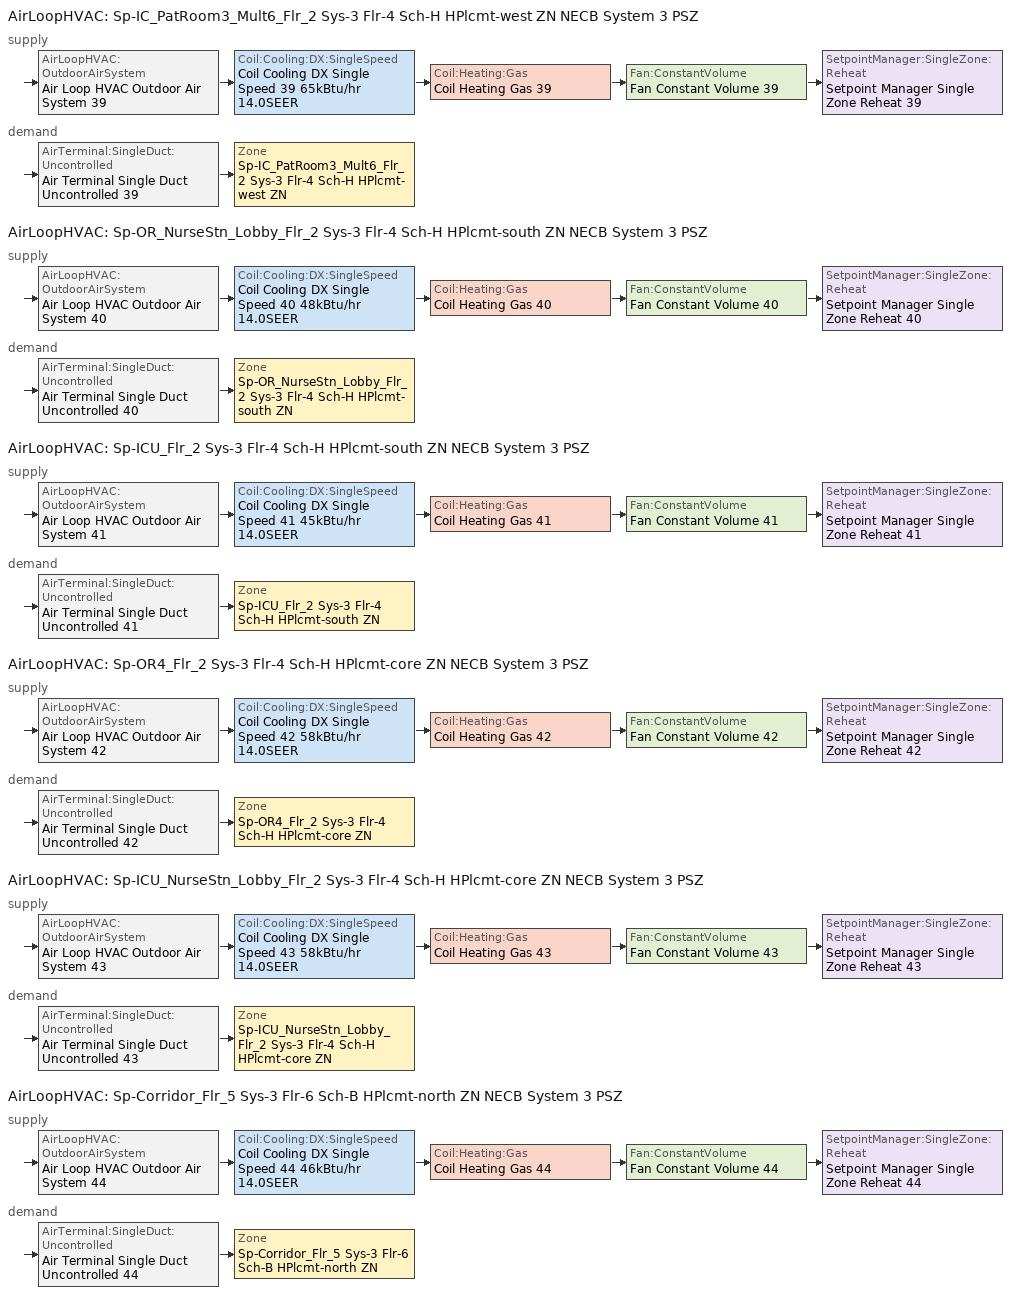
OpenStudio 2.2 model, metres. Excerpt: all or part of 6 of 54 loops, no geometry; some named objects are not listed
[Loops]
AirLoopHVAC 'Sp-IC_PatRoom3_Mult6_Flr_2 Sys-3 Flr-4 Sch-H HPlcmt-west ZN NECB System 3 PSZ'
 supply: AirLoopHVAC:OutdoorAirSystem 'Air Loop HVAC Outdoor Air System 39' > Coil:Cooling:DX:SingleSpeed 'Coil Cooling DX Single Speed 39 65kBtu/hr 14.0SEER' > Coil:Heating:Gas 'Coil Heating Gas 39' > Fan:ConstantVolume 'Fan Constant Volume 39' > SetpointManager:SingleZone:Reheat 'Setpoint Manager Single Zone Reheat 39'
 demand: AirTerminal:SingleDuct:Uncontrolled 'Air Terminal Single Duct Uncontrolled 39' > Zone 'Sp-IC_PatRoom3_Mult6_Flr_2 Sys-3 Flr-4 Sch-H HPlcmt-west ZN'
AirLoopHVAC 'Sp-OR_NurseStn_Lobby_Flr_2 Sys-3 Flr-4 Sch-H HPlcmt-south ZN NECB System 3 PSZ'
 supply: AirLoopHVAC:OutdoorAirSystem 'Air Loop HVAC Outdoor Air System 40' > Coil:Cooling:DX:SingleSpeed 'Coil Cooling DX Single Speed 40 48kBtu/hr 14.0SEER' > Coil:Heating:Gas 'Coil Heating Gas 40' > Fan:ConstantVolume 'Fan Constant Volume 40' > SetpointManager:SingleZone:Reheat 'Setpoint Manager Single Zone Reheat 40'
 demand: AirTerminal:SingleDuct:Uncontrolled 'Air Terminal Single Duct Uncontrolled 40' > Zone 'Sp-OR_NurseStn_Lobby_Flr_2 Sys-3 Flr-4 Sch-H HPlcmt-south ZN'
AirLoopHVAC 'Sp-ICU_Flr_2 Sys-3 Flr-4 Sch-H HPlcmt-south ZN NECB System 3 PSZ'
 supply: AirLoopHVAC:OutdoorAirSystem 'Air Loop HVAC Outdoor Air System 41' > Coil:Cooling:DX:SingleSpeed 'Coil Cooling DX Single Speed 41 45kBtu/hr 14.0SEER' > Coil:Heating:Gas 'Coil Heating Gas 41' > Fan:ConstantVolume 'Fan Constant Volume 41' > SetpointManager:SingleZone:Reheat 'Setpoint Manager Single Zone Reheat 41'
 demand: AirTerminal:SingleDuct:Uncontrolled 'Air Terminal Single Duct Uncontrolled 41' > Zone 'Sp-ICU_Flr_2 Sys-3 Flr-4 Sch-H HPlcmt-south ZN'
AirLoopHVAC 'Sp-OR4_Flr_2 Sys-3 Flr-4 Sch-H HPlcmt-core ZN NECB System 3 PSZ'
 supply: AirLoopHVAC:OutdoorAirSystem 'Air Loop HVAC Outdoor Air System 42' > Coil:Cooling:DX:SingleSpeed 'Coil Cooling DX Single Speed 42 58kBtu/hr 14.0SEER' > Coil:Heating:Gas 'Coil Heating Gas 42' > Fan:ConstantVolume 'Fan Constant Volume 42' > SetpointManager:SingleZone:Reheat 'Setpoint Manager Single Zone Reheat 42'
 demand: AirTerminal:SingleDuct:Uncontrolled 'Air Terminal Single Duct Uncontrolled 42' > Zone 'Sp-OR4_Flr_2 Sys-3 Flr-4 Sch-H HPlcmt-core ZN'
AirLoopHVAC 'Sp-ICU_NurseStn_Lobby_Flr_2 Sys-3 Flr-4 Sch-H HPlcmt-core ZN NECB System 3 PSZ'
 supply: AirLoopHVAC:OutdoorAirSystem 'Air Loop HVAC Outdoor Air System 43' > Coil:Cooling:DX:SingleSpeed 'Coil Cooling DX Single Speed 43 58kBtu/hr 14.0SEER' > Coil:Heating:Gas 'Coil Heating Gas 43' > Fan:ConstantVolume 'Fan Constant Volume 43' > SetpointManager:SingleZone:Reheat 'Setpoint Manager Single Zone Reheat 43'
 demand: AirTerminal:SingleDuct:Uncontrolled 'Air Terminal Single Duct Uncontrolled 43' > Zone 'Sp-ICU_NurseStn_Lobby_Flr_2 Sys-3 Flr-4 Sch-H HPlcmt-core ZN'
AirLoopHVAC 'Sp-Corridor_Flr_5 Sys-3 Flr-6 Sch-B HPlcmt-north ZN NECB System 3 PSZ'
 supply: AirLoopHVAC:OutdoorAirSystem 'Air Loop HVAC Outdoor Air System 44' > Coil:Cooling:DX:SingleSpeed 'Coil Cooling DX Single Speed 44 46kBtu/hr 14.0SEER' > Coil:Heating:Gas 'Coil Heating Gas 44' > Fan:ConstantVolume 'Fan Constant Volume 44' > SetpointManager:SingleZone:Reheat 'Setpoint Manager Single Zone Reheat 44'
 demand: AirTerminal:SingleDuct:Uncontrolled 'Air Terminal Single Duct Uncontrolled 44' > Zone 'Sp-Corridor_Flr_5 Sys-3 Flr-6 Sch-B HPlcmt-north ZN'
[Sizing:Zone] Zone Cooling Design Supply Air Temperature Input Method=SupplyAirTemperature; Zone Cooling Design Supply Air Temperature {C}=13; Zone Cooling Design Supply Air Temperature Difference {deltaC}=11.11; Zone Heating Design Supply Air Temperature Input Method=SupplyAirTemperature; Zone Heating Design Supply Air Temperature {C}=43; Zone Heating Design Supply Air Temperature Difference {deltaC}=11.11; Zone Cooling Design Supply Air Humidity Ratio {kg-H2O/kg-air}=0.0085; Zone Heating Design Supply Air Humidity Ratio {kg-H2O/kg-air}=0.008; Zone Heating Sizing Factor=1.3; Zone Cooling Sizing Factor=1.1; Cooling Design Air Flow Method=DesignDay; Heating Design Air Flow Method=DesignDay; Account for Dedicated Outdoor Air System=No; Dedicated Outdoor Air System Control Strategy=NeutralSupplyAir; Dedicated Outdoor Air Low Setpoint Temperature for Design {C}=autosize; Dedicated Outdoor Air High Setpoint Temperature for Design {C}=autosize
Sp-IC_PatRoom3_Mult6_Flr_2 Sys-3 Flr-4 Sch-H HPlcmt-west ZN; Sp-OR_NurseStn_Lobby_Flr_2 Sys-3 Flr-4 Sch-H HPlcmt-south ZN; Sp-ICU_Flr_2 Sys-3 Flr-4 Sch-H HPlcmt-south ZN; Sp-OR4_Flr_2 Sys-3 Flr-4 Sch-H HPlcmt-core ZN; Sp-ICU_NurseStn_Lobby_Flr_2 Sys-3 Flr-4 Sch-H HPlcmt-core ZN; Sp-Corridor_Flr_5 Sys-3 Flr-6 Sch-B HPlcmt-north ZN
[Zone equipment]
Sp-IC_PatRoom3_Mult6_Flr_2 Sys-3 Flr-4 Sch-H HPlcmt-west ZN: Air Terminal Single Duct Uncontrolled 39, Zone HVAC Baseboard Convective Water 39
Sp-OR_NurseStn_Lobby_Flr_2 Sys-3 Flr-4 Sch-H HPlcmt-south ZN: Air Terminal Single Duct Uncontrolled 40, Zone HVAC Baseboard Convective Water 40
Sp-ICU_Flr_2 Sys-3 Flr-4 Sch-H HPlcmt-south ZN: Air Terminal Single Duct Uncontrolled 41, Zone HVAC Baseboard Convective Water 41
Sp-OR4_Flr_2 Sys-3 Flr-4 Sch-H HPlcmt-core ZN: Air Terminal Single Duct Uncontrolled 42, Zone HVAC Baseboard Convective Water 42
Sp-ICU_NurseStn_Lobby_Flr_2 Sys-3 Flr-4 Sch-H HPlcmt-core ZN: Air Terminal Single Duct Uncontrolled 43, Zone HVAC Baseboard Convective Water 43
Sp-Corridor_Flr_5 Sys-3 Flr-6 Sch-B HPlcmt-north ZN: Air Terminal Single Duct Uncontrolled 44, Zone HVAC Baseboard Convective Water 44
[AirLoopHVAC] Design Supply Air Flow Rate {m3/s}=AutoSize
Name | Availability Schedule | Availability Manager
Sp-IC_PatRoom3_Mult6_Flr_2 Sys-3 Flr-4 Sch-H HPlcmt-west ZN NECB System 3 PSZ | Sp-IC_PatRoom3_Mult6_Flr_2 Sys-3 Flr-4 Sch-H HPlcmt-west ZN NECB System 3 PSZ Occ Sch | Availability Manager Night Cycle 15
Sp-OR_NurseStn_Lobby_Flr_2 Sys-3 Flr-4 Sch-H HPlcmt-south ZN NECB System 3 PSZ | Sp-OR_NurseStn_Lobby_Flr_2 Sys-3 Flr-4 Sch-H HPlcmt-south ZN NECB System 3 PSZ Occ Sch | Availability Manager Night Cycle 24
Sp-ICU_Flr_2 Sys-3 Flr-4 Sch-H HPlcmt-south ZN NECB System 3 PSZ | Sp-ICU_Flr_2 Sys-3 Flr-4 Sch-H HPlcmt-south ZN NECB System 3 PSZ Occ Sch | Availability Manager Night Cycle 13
Sp-OR4_Flr_2 Sys-3 Flr-4 Sch-H HPlcmt-core ZN NECB System 3 PSZ | Sp-OR4_Flr_2 Sys-3 Flr-4 Sch-H HPlcmt-core ZN NECB System 3 PSZ Occ Sch | Availability Manager Night Cycle 23
Sp-ICU_NurseStn_Lobby_Flr_2 Sys-3 Flr-4 Sch-H HPlcmt-core ZN NECB System 3 PSZ | Sp-ICU_NurseStn_Lobby_Flr_2 Sys-3 Flr-4 Sch-H HPlcmt-core ZN NECB System 3 PSZ Occ Sch | Availability Manager Night Cycle 14
Sp-Corridor_Flr_5 Sys-3 Flr-6 Sch-B HPlcmt-north ZN NECB System 3 PSZ | Sp-Corridor_Flr_5 Sys-3 Flr-6 Sch-B HPlcmt-north ZN NECB System 3 PSZ Occ Sch | Availability Manager Night Cycle 3
[Sizing:System] Type of Load to Size On=Sensible; Design Outdoor Air Flow Rate {m3/s}=Autosize; Minimum System Air Flow Ratio=1; Preheat Design Temperature {C}=7; Preheat Design Humidity Ratio {kg-H2O/kg-Air}=0.008; Precool Design Temperature {C}=13; Precool Design Humidity Ratio {kg-H2O/kg-Air}=0.008; Central Cooling Design Supply Air Temperature {C}=13; Central Heating Design Supply Air Temperature {C}=43; Sizing Option=NonCoincident; 100% Outdoor Air in Cooling=No; 100% Outdoor Air in Heating=No; Central Cooling Design Supply Air Humidity Ratio {kg-H2O/kg-Air}=0.0085; Central Heating Design Supply Air Humidity Ratio {kg-H2O/kg-Air}=0.008; Cooling Design Air Flow Method=DesignDay; Cooling Design Air Flow Rate {m3/s}=0; Heating Design Air Flow Method=DesignDay; Heating Design Air Flow Rate {m3/s}=0; System Outdoor Air Method=ZoneSum; Zone Maximum Outdoor Air Fraction=1; Cooling Supply Air Flow Rate Per Floor Area {m3/s-m2}=0.00996765; Cooling Fraction of Autosized Cooling Supply Air Flow Rate=1; Cooling Supply Air Flow Rate Per Unit Cooling Capacity {m3/s-W}=3.94755e-05; Heating Supply Air Flow Rate Per Floor Area {m3/s-m2}=0.00996765; Heating Fraction of Autosized Heating Supply Air Flow Rate=1; Heating Fraction of Autosized Cooling Supply Air Flow Rate=1; Heating Supply Air Flow Rate Per Unit Heating Capacity {m3/s-W}=3.15882e-05; Cooling Design Capacity Method=CoolingDesignCapacity; Cooling Design Capacity {W}=autosize; Cooling Design Capacity Per Floor Area {W/m2}=234.7; Fraction of Autosized Cooling Design Capacity=1; Heating Design Capacity Method=HeatingDesignCapacity; Heating Design Capacity {W}=autosize; Heating Design Capacity Per Floor Area {W/m2}=157; Fraction of Autosized Heating Design Capacity=1; Central Cooling Capacity Control Method=OnOff
Sp-IC_PatRoom3_Mult6_Flr_2 Sys-3 Flr-4 Sch-H HPlcmt-west ZN NECB System 3 PSZ; Sp-OR_NurseStn_Lobby_Flr_2 Sys-3 Flr-4 Sch-H HPlcmt-south ZN NECB System 3 PSZ; Sp-ICU_Flr_2 Sys-3 Flr-4 Sch-H HPlcmt-south ZN NECB System 3 PSZ; Sp-OR4_Flr_2 Sys-3 Flr-4 Sch-H HPlcmt-core ZN NECB System 3 PSZ; Sp-ICU_NurseStn_Lobby_Flr_2 Sys-3 Flr-4 Sch-H HPlcmt-core ZN NECB System 3 PSZ; Sp-Corridor_Flr_5 Sys-3 Flr-6 Sch-B HPlcmt-north ZN NECB System 3 PSZ
[Fan:ConstantVolume] Availability Schedule=Always On Discrete; Fan Efficiency=0.39975; Pressure Rise {Pa}=640; Maximum Flow Rate {m3/s}=AutoSize; Motor Efficiency=0.615
Fan Constant Volume 39; Fan Constant Volume 40; Fan Constant Volume 41; Fan Constant Volume 42; Fan Constant Volume 43; Fan Constant Volume 44
[Coil:Heating:Gas] Availability Schedule=Always On Discrete; Gas Burner Efficiency=0.8; Nominal Capacity {W}=AutoSize; Parasitic Electric Load {W}=0; Parasitic Gas Load {W}=0
Coil Heating Gas 39; Coil Heating Gas 40; Coil Heating Gas 41; Coil Heating Gas 42; Coil Heating Gas 43; Coil Heating Gas 44
[Coil:Cooling:DX:SingleSpeed] Availability Schedule=Always On Discrete; Rated Total Cooling Capacity {W}=autosize; Rated Sensible Heat Ratio=autosize; Rated COP {W/W}=3.8248; Rated Air Flow Rate {m3/s}=autosize; Rated Evaporator Fan Power Per Volume Flow Rate {W/(m3/s)}=773.3; Condenser Type=AirCooled; Evaporative Condenser Effectiveness=0; Evaporative Condenser Air Flow Rate {m3/s}=Autosize; Evaporative Condenser Pump Rated Power Consumption {W}=Autosize; Crankcase Heater Capacity {W}=0; Maximum Outdoor Dry-Bulb Temperature for Crankcase Heater Operation {C}=0; Basin Heater Capacity {W/K}=0; Basin Heater Setpoint Temperature {C}=10
Name | Total Cooling Capacity Function of Temperature Curve | Total Cooling Capacity Function of Flow Fraction Curve | Energy Input Ratio Function of Temperature Curve | Energy Input Ratio Function of Flow Fraction Curve | Part Load Fraction Correlation Curve
Coil Cooling DX Single Speed 39 65kBtu/hr 14.0SEER | DXCOOL-NECB2011-REF-CAPFT 32 | DXCOOL-NECB2011-REF-CAPFFLOW 32 | DXCOOL-NECB2011-REF-COOLEIRFT 32 | DXCOOL-NECB2011-REF-COOLEIRFFLOW 32 | DXCOOL-NECB2011-REF-COOLPLFFPLR 32
Coil Cooling DX Single Speed 40 48kBtu/hr 14.0SEER | DXCOOL-NECB2011-REF-CAPFT 34 | DXCOOL-NECB2011-REF-CAPFFLOW 34 | DXCOOL-NECB2011-REF-COOLEIRFT 34 | DXCOOL-NECB2011-REF-COOLEIRFFLOW 34 | DXCOOL-NECB2011-REF-COOLPLFFPLR 34
Coil Cooling DX Single Speed 41 45kBtu/hr 14.0SEER | DXCOOL-NECB2011-REF-CAPFT 35 | DXCOOL-NECB2011-REF-CAPFFLOW 35 | DXCOOL-NECB2011-REF-COOLEIRFT 35 | DXCOOL-NECB2011-REF-COOLEIRFFLOW 35 | DXCOOL-NECB2011-REF-COOLPLFFPLR 35
Coil Cooling DX Single Speed 42 58kBtu/hr 14.0SEER | DXCOOL-NECB2011-REF-CAPFT 36 | DXCOOL-NECB2011-REF-CAPFFLOW 36 | DXCOOL-NECB2011-REF-COOLEIRFT 36 | DXCOOL-NECB2011-REF-COOLEIRFFLOW 36 | DXCOOL-NECB2011-REF-COOLPLFFPLR 36
Coil Cooling DX Single Speed 43 58kBtu/hr 14.0SEER | DXCOOL-NECB2011-REF-CAPFT 37 | DXCOOL-NECB2011-REF-CAPFFLOW 37 | DXCOOL-NECB2011-REF-COOLEIRFT 37 | DXCOOL-NECB2011-REF-COOLEIRFFLOW 37 | DXCOOL-NECB2011-REF-COOLPLFFPLR 37
Coil Cooling DX Single Speed 44 46kBtu/hr 14.0SEER | DXCOOL-NECB2011-REF-CAPFT 38 | DXCOOL-NECB2011-REF-CAPFFLOW 38 | DXCOOL-NECB2011-REF-COOLEIRFT 38 | DXCOOL-NECB2011-REF-COOLEIRFFLOW 38 | DXCOOL-NECB2011-REF-COOLPLFFPLR 38
[Controller:OutdoorAir] Minimum Outdoor Air Flow Rate {m3/s}=0; Maximum Outdoor Air Flow Rate {m3/s}=Autosize; Economizer Control Type=NoEconomizer; Economizer Control Action Type=ModulateFlow; Economizer Maximum Limit Dry-Bulb Temperature {C}=28; Economizer Maximum Limit Enthalpy {J/kg}=64000; Economizer Minimum Limit Dry-Bulb Temperature {C}=-100; Lockout Type=NoLockout; Minimum Limit Type=FixedMinimum; High Humidity Control=No; Heat Recovery Bypass Control Type=BypassWhenWithinEconomizerLimits
Name | Minimum Outdoor Air Schedule | Controller Mechanical Ventilation
Controller Outdoor Air 39 | Sp-IC_PatRoom3_Mult6_Flr_2 Sys-3 Flr-4 Sch-H HPlcmt-west ZN NECB System 3 PSZ Occ Sch | Controller Mechanical Ventilation 39
Controller Outdoor Air 40 | Sp-OR_NurseStn_Lobby_Flr_2 Sys-3 Flr-4 Sch-H HPlcmt-south ZN NECB System 3 PSZ Occ Sch | Controller Mechanical Ventilation 40
Controller Outdoor Air 41 | Sp-ICU_Flr_2 Sys-3 Flr-4 Sch-H HPlcmt-south ZN NECB System 3 PSZ Occ Sch | Controller Mechanical Ventilation 41
Controller Outdoor Air 42 | Sp-OR4_Flr_2 Sys-3 Flr-4 Sch-H HPlcmt-core ZN NECB System 3 PSZ Occ Sch | Controller Mechanical Ventilation 42
Controller Outdoor Air 43 | Sp-ICU_NurseStn_Lobby_Flr_2 Sys-3 Flr-4 Sch-H HPlcmt-core ZN NECB System 3 PSZ Occ Sch | Controller Mechanical Ventilation 43
Controller Outdoor Air 44 | Sp-Corridor_Flr_5 Sys-3 Flr-6 Sch-B HPlcmt-north ZN NECB System 3 PSZ Occ Sch | Controller Mechanical Ventilation 44
[Controller:MechanicalVentilation] Availability Schedule=Always On Discrete; System Outdoor Air Method=ZoneSum
Controller Mechanical Ventilation 39; Controller Mechanical Ventilation 40; Controller Mechanical Ventilation 41; Controller Mechanical Ventilation 42; Controller Mechanical Ventilation 43; Controller Mechanical Ventilation 44
[AirLoopHVAC:OutdoorAirSystem]
Name | Controller
Air Loop HVAC Outdoor Air System 39 | Controller Outdoor Air 39
Air Loop HVAC Outdoor Air System 40 | Controller Outdoor Air 40
Air Loop HVAC Outdoor Air System 41 | Controller Outdoor Air 41
Air Loop HVAC Outdoor Air System 42 | Controller Outdoor Air 42
Air Loop HVAC Outdoor Air System 43 | Controller Outdoor Air 43
Air Loop HVAC Outdoor Air System 44 | Controller Outdoor Air 44
[SetpointManager:SingleZone:Reheat] Minimum Supply Air Temperature {C}=13; Maximum Supply Air Temperature {C}=43
Name | Control Zone
Setpoint Manager Single Zone Reheat 39 | Sp-IC_PatRoom3_Mult6_Flr_2 Sys-3 Flr-4 Sch-H HPlcmt-west ZN
Setpoint Manager Single Zone Reheat 40 | Sp-OR_NurseStn_Lobby_Flr_2 Sys-3 Flr-4 Sch-H HPlcmt-south ZN
Setpoint Manager Single Zone Reheat 41 | Sp-ICU_Flr_2 Sys-3 Flr-4 Sch-H HPlcmt-south ZN
Setpoint Manager Single Zone Reheat 42 | Sp-OR4_Flr_2 Sys-3 Flr-4 Sch-H HPlcmt-core ZN
Setpoint Manager Single Zone Reheat 43 | Sp-ICU_NurseStn_Lobby_Flr_2 Sys-3 Flr-4 Sch-H HPlcmt-core ZN
Setpoint Manager Single Zone Reheat 44 | Sp-Corridor_Flr_5 Sys-3 Flr-6 Sch-B HPlcmt-north ZN
[AirTerminal:SingleDuct:Uncontrolled] Availability Schedule=Always On Discrete; Maximum Air Flow Rate {m3/s}=AutoSize
Air Terminal Single Duct Uncontrolled 39; Air Terminal Single Duct Uncontrolled 40; Air Terminal Single Duct Uncontrolled 41; Air Terminal Single Duct Uncontrolled 42; Air Terminal Single Duct Uncontrolled 43; Air Terminal Single Duct Uncontrolled 44
[AvailabilityManager:NightCycle] Control Type=CycleOnAny; Thermostat Tolerance {deltaC}=1; Cycling Run Time {s}=3600
Availability Manager Night Cycle 3; Availability Manager Night Cycle 13; Availability Manager Night Cycle 14; Availability Manager Night Cycle 15; Availability Manager Night Cycle 23; Availability Manager Night Cycle 24
[Schedule:Ruleset]
Name | Default Day Schedule | Summer Design Day Schedule | Winter Design Day Schedule
Sp-Corridor_Flr_5 Sys-3 Flr-6 Sch-B HPlcmt-north ZN NECB System 3 PSZ Occ Sch | Sp-Corridor_Flr_5 Sys-3 Flr-6 Sch-B HPlcmt-north ZN NECB System 3 PSZ Occ Sch Default | Sp-Corridor_Flr_5 Sys-3 Flr-6 Sch-B HPlcmt-north ZN NECB System 3 PSZ Occ Sch Summer Design Day | Sp-Corridor_Flr_5 Sys-3 Flr-6 Sch-B HPlcmt-north ZN NECB System 3 PSZ Occ Sch Winter Design Day
Sp-ICU_Flr_2 Sys-3 Flr-4 Sch-H HPlcmt-south ZN NECB System 3 PSZ Occ Sch | Sp-ICU_Flr_2 Sys-3 Flr-4 Sch-H HPlcmt-south ZN NECB System 3 PSZ Occ Sch Default | Sp-ICU_Flr_2 Sys-3 Flr-4 Sch-H HPlcmt-south ZN NECB System 3 PSZ Occ Sch Summer Design Day | Sp-ICU_Flr_2 Sys-3 Flr-4 Sch-H HPlcmt-south ZN NECB System 3 PSZ Occ Sch Winter Design Day
Sp-ICU_NurseStn_Lobby_Flr_2 Sys-3 Flr-4 Sch-H HPlcmt-core ZN NECB System 3 PSZ Occ Sch | Sp-ICU_NurseStn_Lobby_Flr_2 Sys-3 Flr-4 Sch-H HPlcmt-core ZN NECB System 3 PSZ Occ Sch Default | Sp-ICU_NurseStn_Lobby_Flr_2 Sys-3 Flr-4 Sch-H HPlcmt-core ZN NECB System 3 PSZ Occ Sch Summer Design Day | Sp-ICU_NurseStn_Lobby_Flr_2 Sys-3 Flr-4 Sch-H HPlcmt-core ZN NECB System 3 PSZ Occ Sch Winter Design Day
Sp-IC_PatRoom3_Mult6_Flr_2 Sys-3 Flr-4 Sch-H HPlcmt-west ZN NECB System 3 PSZ Occ Sch | Sp-IC_PatRoom3_Mult6_Flr_2 Sys-3 Flr-4 Sch-H HPlcmt-west ZN NECB System 3 PSZ Occ Sch Default | Sp-IC_PatRoom3_Mult6_Flr_2 Sys-3 Flr-4 Sch-H HPlcmt-west ZN NECB System 3 PSZ Occ Sch Summer Design Day | Sp-IC_PatRoom3_Mult6_Flr_2 Sys-3 Flr-4 Sch-H HPlcmt-west ZN NECB System 3 PSZ Occ Sch Winter Design Day
Sp-OR4_Flr_2 Sys-3 Flr-4 Sch-H HPlcmt-core ZN NECB System 3 PSZ Occ Sch | Sp-OR4_Flr_2 Sys-3 Flr-4 Sch-H HPlcmt-core ZN NECB System 3 PSZ Occ Sch Default | Sp-OR4_Flr_2 Sys-3 Flr-4 Sch-H HPlcmt-core ZN NECB System 3 PSZ Occ Sch Summer Design Day | Sp-OR4_Flr_2 Sys-3 Flr-4 Sch-H HPlcmt-core ZN NECB System 3 PSZ Occ Sch Winter Design Day
Sp-OR_NurseStn_Lobby_Flr_2 Sys-3 Flr-4 Sch-H HPlcmt-south ZN NECB System 3 PSZ Occ Sch | Sp-OR_NurseStn_Lobby_Flr_2 Sys-3 Flr-4 Sch-H HPlcmt-south ZN NECB System 3 PSZ Occ Sch Default | Sp-OR_NurseStn_Lobby_Flr_2 Sys-3 Flr-4 Sch-H HPlcmt-south ZN NECB System 3 PSZ Occ Sch Summer Design Day | Sp-OR_NurseStn_Lobby_Flr_2 Sys-3 Flr-4 Sch-H HPlcmt-south ZN NECB System 3 PSZ Occ Sch Winter Design Day
[Schedule:Day]
Sp-Corridor_Flr_5 Sys-3 Flr-6 Sch-B HPlcmt-north ZN NECB System 3 PSZ Occ Sch Default; Sp-Corridor_Flr_5 Sys-3 Flr-6 Sch-B HPlcmt-north ZN NECB System 3 PSZ Occ Sch Winter Design Day; Sp-Corridor_Flr_5 Sys-3 Flr-6 Sch-B HPlcmt-north ZN NECB System 3 PSZ Occ Sch Summer Design Day; Sp-ICU_Flr_2 Sys-3 Flr-4 Sch-H HPlcmt-south ZN NECB System 3 PSZ Occ Sch Default; Sp-ICU_Flr_2 Sys-3 Flr-4 Sch-H HPlcmt-south ZN NECB System 3 PSZ Occ Sch Winter Design Day; Sp-ICU_Flr_2 Sys-3 Flr-4 Sch-H HPlcmt-south ZN NECB System 3 PSZ Occ Sch Summer Design Day; Sp-ICU_Flr_2 Sys-3 Flr-4 Sch-H HPlcmt-south ZN NECB System 3 PSZ Occ Sch Monday; Sp-ICU_Flr_2 Sys-3 Flr-4 Sch-H HPlcmt-south ZN NECB System 3 PSZ Occ Sch Tuesday; Sp-ICU_Flr_2 Sys-3 Flr-4 Sch-H HPlcmt-south ZN NECB System 3 PSZ Occ Sch Wednesday; Sp-ICU_Flr_2 Sys-3 Flr-4 Sch-H HPlcmt-south ZN NECB System 3 PSZ Occ Sch Thursday; Sp-ICU_Flr_2 Sys-3 Flr-4 Sch-H HPlcmt-south ZN NECB System 3 PSZ Occ Sch Friday; Sp-ICU_Flr_2 Sys-3 Flr-4 Sch-H HPlcmt-south ZN NECB System 3 PSZ Occ Sch Saturday; Sp-ICU_Flr_2 Sys-3 Flr-4 Sch-H HPlcmt-south ZN NECB System 3 PSZ Occ Sch Sunday; Sp-ICU_NurseStn_Lobby_Flr_2 Sys-3 Flr-4 Sch-H HPlcmt-core ZN NECB System 3 PSZ Occ Sch Default; Sp-ICU_NurseStn_Lobby_Flr_2 Sys-3 Flr-4 Sch-H HPlcmt-core ZN NECB System 3 PSZ Occ Sch Winter Design Day; Sp-ICU_NurseStn_Lobby_Flr_2 Sys-3 Flr-4 Sch-H HPlcmt-core ZN NECB System 3 PSZ Occ Sch Summer Design Day; Sp-ICU_NurseStn_Lobby_Flr_2 Sys-3 Flr-4 Sch-H HPlcmt-core ZN NECB System 3 PSZ Occ Sch Monday; Sp-ICU_NurseStn_Lobby_Flr_2 Sys-3 Flr-4 Sch-H HPlcmt-core ZN NECB System 3 PSZ Occ Sch Tuesday; Sp-ICU_NurseStn_Lobby_Flr_2 Sys-3 Flr-4 Sch-H HPlcmt-core ZN NECB System 3 PSZ Occ Sch Wednesday; Sp-ICU_NurseStn_Lobby_Flr_2 Sys-3 Flr-4 Sch-H HPlcmt-core ZN NECB System 3 PSZ Occ Sch Thursday; Sp-ICU_NurseStn_Lobby_Flr_2 Sys-3 Flr-4 Sch-H HPlcmt-core ZN NECB System 3 PSZ Occ Sch Friday; Sp-ICU_NurseStn_Lobby_Flr_2 Sys-3 Flr-4 Sch-H HPlcmt-core ZN NECB System 3 PSZ Occ Sch Saturday; Sp-ICU_NurseStn_Lobby_Flr_2 Sys-3 Flr-4 Sch-H HPlcmt-core ZN NECB System 3 PSZ Occ Sch Sunday; Sp-IC_PatRoom3_Mult6_Flr_2 Sys-3 Flr-4 Sch-H HPlcmt-west ZN NECB System 3 PSZ Occ Sch Default; Sp-IC_PatRoom3_Mult6_Flr_2 Sys-3 Flr-4 Sch-H HPlcmt-west ZN NECB System 3 PSZ Occ Sch Winter Design Day; Sp-IC_PatRoom3_Mult6_Flr_2 Sys-3 Flr-4 Sch-H HPlcmt-west ZN NECB System 3 PSZ Occ Sch Summer Design Day; Sp-IC_PatRoom3_Mult6_Flr_2 Sys-3 Flr-4 Sch-H HPlcmt-west ZN NECB System 3 PSZ Occ Sch Monday; Sp-IC_PatRoom3_Mult6_Flr_2 Sys-3 Flr-4 Sch-H HPlcmt-west ZN NECB System 3 PSZ Occ Sch Tuesday; Sp-IC_PatRoom3_Mult6_Flr_2 Sys-3 Flr-4 Sch-H HPlcmt-west ZN NECB System 3 PSZ Occ Sch Wednesday; Sp-IC_PatRoom3_Mult6_Flr_2 Sys-3 Flr-4 Sch-H HPlcmt-west ZN NECB System 3 PSZ Occ Sch Thursday; Sp-IC_PatRoom3_Mult6_Flr_2 Sys-3 Flr-4 Sch-H HPlcmt-west ZN NECB System 3 PSZ Occ Sch Friday; Sp-IC_PatRoom3_Mult6_Flr_2 Sys-3 Flr-4 Sch-H HPlcmt-west ZN NECB System 3 PSZ Occ Sch Saturday; Sp-IC_PatRoom3_Mult6_Flr_2 Sys-3 Flr-4 Sch-H HPlcmt-west ZN NECB System 3 PSZ Occ Sch Sunday; Sp-OR4_Flr_2 Sys-3 Flr-4 Sch-H HPlcmt-core ZN NECB System 3 PSZ Occ Sch Default; Sp-OR4_Flr_2 Sys-3 Flr-4 Sch-H HPlcmt-core ZN NECB System 3 PSZ Occ Sch Winter Design Day; Sp-OR4_Flr_2 Sys-3 Flr-4 Sch-H HPlcmt-core ZN NECB System 3 PSZ Occ Sch Summer Design Day; Sp-OR4_Flr_2 Sys-3 Flr-4 Sch-H HPlcmt-core ZN NECB System 3 PSZ Occ Sch Monday; Sp-OR4_Flr_2 Sys-3 Flr-4 Sch-H HPlcmt-core ZN NECB System 3 PSZ Occ Sch Tuesday; Sp-OR4_Flr_2 Sys-3 Flr-4 Sch-H HPlcmt-core ZN NECB System 3 PSZ Occ Sch Wednesday; Sp-OR4_Flr_2 Sys-3 Flr-4 Sch-H HPlcmt-core ZN NECB System 3 PSZ Occ Sch Thursday; Sp-OR4_Flr_2 Sys-3 Flr-4 Sch-H HPlcmt-core ZN NECB System 3 PSZ Occ Sch Friday; Sp-OR4_Flr_2 Sys-3 Flr-4 Sch-H HPlcmt-core ZN NECB System 3 PSZ Occ Sch Saturday; Sp-OR4_Flr_2 Sys-3 Flr-4 Sch-H HPlcmt-core ZN NECB System 3 PSZ Occ Sch Sunday; Sp-OR_NurseStn_Lobby_Flr_2 Sys-3 Flr-4 Sch-H HPlcmt-south ZN NECB System 3 PSZ Occ Sch Default; Sp-OR_NurseStn_Lobby_Flr_2 Sys-3 Flr-4 Sch-H HPlcmt-south ZN NECB System 3 PSZ Occ Sch Winter Design Day; Sp-OR_NurseStn_Lobby_Flr_2 Sys-3 Flr-4 Sch-H HPlcmt-south ZN NECB System 3 PSZ Occ Sch Summer Design Day; Sp-OR_NurseStn_Lobby_Flr_2 Sys-3 Flr-4 Sch-H HPlcmt-south ZN NECB System 3 PSZ Occ Sch Monday; Sp-OR_NurseStn_Lobby_Flr_2 Sys-3 Flr-4 Sch-H HPlcmt-south ZN NECB System 3 PSZ Occ Sch Tuesday; Sp-OR_NurseStn_Lobby_Flr_2 Sys-3 Flr-4 Sch-H HPlcmt-south ZN NECB System 3 PSZ Occ Sch Wednesday; Sp-OR_NurseStn_Lobby_Flr_2 Sys-3 Flr-4 Sch-H HPlcmt-south ZN NECB System 3 PSZ Occ Sch Thursday; Sp-OR_NurseStn_Lobby_Flr_2 Sys-3 Flr-4 Sch-H HPlcmt-south ZN NECB System 3 PSZ Occ Sch Friday; Sp-OR_NurseStn_Lobby_Flr_2 Sys-3 Flr-4 Sch-H HPlcmt-south ZN NECB System 3 PSZ Occ Sch Saturday; Sp-OR_NurseStn_Lobby_Flr_2 Sys-3 Flr-4 Sch-H HPlcmt-south ZN NECB System 3 PSZ Occ Sch Sunday: 24, 0, 1
Sp-Corridor_Flr_5 Sys-3 Flr-6 Sch-B HPlcmt-north ZN NECB System 3 PSZ Occ Sch Monday; Sp-Corridor_Flr_5 Sys-3 Flr-6 Sch-B HPlcmt-north ZN NECB System 3 PSZ Occ Sch Tuesday; Sp-Corridor_Flr_5 Sys-3 Flr-6 Sch-B HPlcmt-north ZN NECB System 3 PSZ Occ Sch Wednesday; Sp-Corridor_Flr_5 Sys-3 Flr-6 Sch-B HPlcmt-north ZN NECB System 3 PSZ Occ Sch Thursday; Sp-Corridor_Flr_5 Sys-3 Flr-6 Sch-B HPlcmt-north ZN NECB System 3 PSZ Occ Sch Friday: 1, 0, 1, 10, 0, 0, 24, 0, 1
Sp-Corridor_Flr_5 Sys-3 Flr-6 Sch-B HPlcmt-north ZN NECB System 3 PSZ Occ Sch Saturday: 2, 0, 1, 10, 0, 0, 24, 0, 1
Sp-Corridor_Flr_5 Sys-3 Flr-6 Sch-B HPlcmt-north ZN NECB System 3 PSZ Occ Sch Sunday: 1, 0, 0, 2, 0, 1, 11, 0, 0, 23, 0, 1, 24, 0, 0
[Schedule:Rule] Date Specification Type=DateRange; Start Month=1; Start Day=1; End Month=12
Name | Schedule Ruleset | Rule Order | Day Schedule | Apply Monday | End Day | Apply Tuesday | Apply Wednesday | Apply Thursday | Apply Friday | Apply Saturday | Apply Sunday
Sp-Corridor_Flr_5 Sys-3 Flr-6 Sch-B HPlcmt-north ZN NECB System 3 PSZ Occ Sch Monday Rule | Sp-Corridor_Flr_5 Sys-3 Flr-6 Sch-B HPlcmt-north ZN NECB System 3 PSZ Occ Sch | 6 | Sp-Corridor_Flr_5 Sys-3 Flr-6 Sch-B HPlcmt-north ZN NECB System 3 PSZ Occ Sch Monday | Yes | 25
Sp-Corridor_Flr_5 Sys-3 Flr-6 Sch-B HPlcmt-north ZN NECB System 3 PSZ Occ Sch Tuesday Rule | Sp-Corridor_Flr_5 Sys-3 Flr-6 Sch-B HPlcmt-north ZN NECB System 3 PSZ Occ Sch | 5 | Sp-Corridor_Flr_5 Sys-3 Flr-6 Sch-B HPlcmt-north ZN NECB System 3 PSZ Occ Sch Tuesday |  | 26 | Yes
Sp-Corridor_Flr_5 Sys-3 Flr-6 Sch-B HPlcmt-north ZN NECB System 3 PSZ Occ Sch Wednesday Rule | Sp-Corridor_Flr_5 Sys-3 Flr-6 Sch-B HPlcmt-north ZN NECB System 3 PSZ Occ Sch | 4 | Sp-Corridor_Flr_5 Sys-3 Flr-6 Sch-B HPlcmt-north ZN NECB System 3 PSZ Occ Sch Wednesday |  | 27 |  | Yes
Sp-Corridor_Flr_5 Sys-3 Flr-6 Sch-B HPlcmt-north ZN NECB System 3 PSZ Occ Sch Thursday Rule | Sp-Corridor_Flr_5 Sys-3 Flr-6 Sch-B HPlcmt-north ZN NECB System 3 PSZ Occ Sch | 3 | Sp-Corridor_Flr_5 Sys-3 Flr-6 Sch-B HPlcmt-north ZN NECB System 3 PSZ Occ Sch Thursday |  | 28 |  |  | Yes
Sp-Corridor_Flr_5 Sys-3 Flr-6 Sch-B HPlcmt-north ZN NECB System 3 PSZ Occ Sch Friday Rule | Sp-Corridor_Flr_5 Sys-3 Flr-6 Sch-B HPlcmt-north ZN NECB System 3 PSZ Occ Sch | 2 | Sp-Corridor_Flr_5 Sys-3 Flr-6 Sch-B HPlcmt-north ZN NECB System 3 PSZ Occ Sch Friday |  | 29 |  |  |  | Yes
Sp-Corridor_Flr_5 Sys-3 Flr-6 Sch-B HPlcmt-north ZN NECB System 3 PSZ Occ Sch Saturday Rule | Sp-Corridor_Flr_5 Sys-3 Flr-6 Sch-B HPlcmt-north ZN NECB System 3 PSZ Occ Sch | 1 | Sp-Corridor_Flr_5 Sys-3 Flr-6 Sch-B HPlcmt-north ZN NECB System 3 PSZ Occ Sch Saturday |  | 30 |  |  |  |  | Yes
Sp-Corridor_Flr_5 Sys-3 Flr-6 Sch-B HPlcmt-north ZN NECB System 3 PSZ Occ Sch Sunday Rule | Sp-Corridor_Flr_5 Sys-3 Flr-6 Sch-B HPlcmt-north ZN NECB System 3 PSZ Occ Sch | 0 | Sp-Corridor_Flr_5 Sys-3 Flr-6 Sch-B HPlcmt-north ZN NECB System 3 PSZ Occ Sch Sunday |  | 31 |  |  |  |  |  | Yes
Sp-ICU_Flr_2 Sys-3 Flr-4 Sch-H HPlcmt-south ZN NECB System 3 PSZ Occ Sch Monday Rule | Sp-ICU_Flr_2 Sys-3 Flr-4 Sch-H HPlcmt-south ZN NECB System 3 PSZ Occ Sch | 6 | Sp-ICU_Flr_2 Sys-3 Flr-4 Sch-H HPlcmt-south ZN NECB System 3 PSZ Occ Sch Monday | Yes | 25
Sp-ICU_Flr_2 Sys-3 Flr-4 Sch-H HPlcmt-south ZN NECB System 3 PSZ Occ Sch Tuesday Rule | Sp-ICU_Flr_2 Sys-3 Flr-4 Sch-H HPlcmt-south ZN NECB System 3 PSZ Occ Sch | 5 | Sp-ICU_Flr_2 Sys-3 Flr-4 Sch-H HPlcmt-south ZN NECB System 3 PSZ Occ Sch Tuesday |  | 26 | Yes
Sp-ICU_Flr_2 Sys-3 Flr-4 Sch-H HPlcmt-south ZN NECB System 3 PSZ Occ Sch Wednesday Rule | Sp-ICU_Flr_2 Sys-3 Flr-4 Sch-H HPlcmt-south ZN NECB System 3 PSZ Occ Sch | 4 | Sp-ICU_Flr_2 Sys-3 Flr-4 Sch-H HPlcmt-south ZN NECB System 3 PSZ Occ Sch Wednesday |  | 27 |  | Yes
Sp-ICU_Flr_2 Sys-3 Flr-4 Sch-H HPlcmt-south ZN NECB System 3 PSZ Occ Sch Thursday Rule | Sp-ICU_Flr_2 Sys-3 Flr-4 Sch-H HPlcmt-south ZN NECB System 3 PSZ Occ Sch | 3 | Sp-ICU_Flr_2 Sys-3 Flr-4 Sch-H HPlcmt-south ZN NECB System 3 PSZ Occ Sch Thursday |  | 28 |  |  | Yes
Sp-ICU_Flr_2 Sys-3 Flr-4 Sch-H HPlcmt-south ZN NECB System 3 PSZ Occ Sch Friday Rule | Sp-ICU_Flr_2 Sys-3 Flr-4 Sch-H HPlcmt-south ZN NECB System 3 PSZ Occ Sch | 2 | Sp-ICU_Flr_2 Sys-3 Flr-4 Sch-H HPlcmt-south ZN NECB System 3 PSZ Occ Sch Friday |  | 29 |  |  |  | Yes
Sp-ICU_Flr_2 Sys-3 Flr-4 Sch-H HPlcmt-south ZN NECB System 3 PSZ Occ Sch Saturday Rule | Sp-ICU_Flr_2 Sys-3 Flr-4 Sch-H HPlcmt-south ZN NECB System 3 PSZ Occ Sch | 1 | Sp-ICU_Flr_2 Sys-3 Flr-4 Sch-H HPlcmt-south ZN NECB System 3 PSZ Occ Sch Saturday |  | 30 |  |  |  |  | Yes
Sp-ICU_Flr_2 Sys-3 Flr-4 Sch-H HPlcmt-south ZN NECB System 3 PSZ Occ Sch Sunday Rule | Sp-ICU_Flr_2 Sys-3 Flr-4 Sch-H HPlcmt-south ZN NECB System 3 PSZ Occ Sch | 0 | Sp-ICU_Flr_2 Sys-3 Flr-4 Sch-H HPlcmt-south ZN NECB System 3 PSZ Occ Sch Sunday |  | 31 |  |  |  |  |  | Yes
Sp-ICU_NurseStn_Lobby_Flr_2 Sys-3 Flr-4 Sch-H HPlcmt-core ZN NECB System 3 PSZ Occ Sch Monday Rule | Sp-ICU_NurseStn_Lobby_Flr_2 Sys-3 Flr-4 Sch-H HPlcmt-core ZN NECB System 3 PSZ Occ Sch | 6 | Sp-ICU_NurseStn_Lobby_Flr_2 Sys-3 Flr-4 Sch-H HPlcmt-core ZN NECB System 3 PSZ Occ Sch Monday | Yes | 25
Sp-ICU_NurseStn_Lobby_Flr_2 Sys-3 Flr-4 Sch-H HPlcmt-core ZN NECB System 3 PSZ Occ Sch Tuesday Rule | Sp-ICU_NurseStn_Lobby_Flr_2 Sys-3 Flr-4 Sch-H HPlcmt-core ZN NECB System 3 PSZ Occ Sch | 5 | Sp-ICU_NurseStn_Lobby_Flr_2 Sys-3 Flr-4 Sch-H HPlcmt-core ZN NECB System 3 PSZ Occ Sch Tuesday |  | 26 | Yes
Sp-ICU_NurseStn_Lobby_Flr_2 Sys-3 Flr-4 Sch-H HPlcmt-core ZN NECB System 3 PSZ Occ Sch Wednesday Rule | Sp-ICU_NurseStn_Lobby_Flr_2 Sys-3 Flr-4 Sch-H HPlcmt-core ZN NECB System 3 PSZ Occ Sch | 4 | Sp-ICU_NurseStn_Lobby_Flr_2 Sys-3 Flr-4 Sch-H HPlcmt-core ZN NECB System 3 PSZ Occ Sch Wednesday |  | 27 |  | Yes
Sp-ICU_NurseStn_Lobby_Flr_2 Sys-3 Flr-4 Sch-H HPlcmt-core ZN NECB System 3 PSZ Occ Sch Thursday Rule | Sp-ICU_NurseStn_Lobby_Flr_2 Sys-3 Flr-4 Sch-H HPlcmt-core ZN NECB System 3 PSZ Occ Sch | 3 | Sp-ICU_NurseStn_Lobby_Flr_2 Sys-3 Flr-4 Sch-H HPlcmt-core ZN NECB System 3 PSZ Occ Sch Thursday |  | 28 |  |  | Yes
Sp-ICU_NurseStn_Lobby_Flr_2 Sys-3 Flr-4 Sch-H HPlcmt-core ZN NECB System 3 PSZ Occ Sch Friday Rule | Sp-ICU_NurseStn_Lobby_Flr_2 Sys-3 Flr-4 Sch-H HPlcmt-core ZN NECB System 3 PSZ Occ Sch | 2 | Sp-ICU_NurseStn_Lobby_Flr_2 Sys-3 Flr-4 Sch-H HPlcmt-core ZN NECB System 3 PSZ Occ Sch Friday |  | 29 |  |  |  | Yes
Sp-ICU_NurseStn_Lobby_Flr_2 Sys-3 Flr-4 Sch-H HPlcmt-core ZN NECB System 3 PSZ Occ Sch Saturday Rule | Sp-ICU_NurseStn_Lobby_Flr_2 Sys-3 Flr-4 Sch-H HPlcmt-core ZN NECB System 3 PSZ Occ Sch | 1 | Sp-ICU_NurseStn_Lobby_Flr_2 Sys-3 Flr-4 Sch-H HPlcmt-core ZN NECB System 3 PSZ Occ Sch Saturday |  | 30 |  |  |  |  | Yes
Sp-ICU_NurseStn_Lobby_Flr_2 Sys-3 Flr-4 Sch-H HPlcmt-core ZN NECB System 3 PSZ Occ Sch Sunday Rule | Sp-ICU_NurseStn_Lobby_Flr_2 Sys-3 Flr-4 Sch-H HPlcmt-core ZN NECB System 3 PSZ Occ Sch | 0 | Sp-ICU_NurseStn_Lobby_Flr_2 Sys-3 Flr-4 Sch-H HPlcmt-core ZN NECB System 3 PSZ Occ Sch Sunday |  | 31 |  |  |  |  |  | Yes
Sp-IC_PatRoom3_Mult6_Flr_2 Sys-3 Flr-4 Sch-H HPlcmt-west ZN NECB System 3 PSZ Occ Sch Monday Rule | Sp-IC_PatRoom3_Mult6_Flr_2 Sys-3 Flr-4 Sch-H HPlcmt-west ZN NECB System 3 PSZ Occ Sch | 6 | Sp-IC_PatRoom3_Mult6_Flr_2 Sys-3 Flr-4 Sch-H HPlcmt-west ZN NECB System 3 PSZ Occ Sch Monday | Yes | 25
Sp-IC_PatRoom3_Mult6_Flr_2 Sys-3 Flr-4 Sch-H HPlcmt-west ZN NECB System 3 PSZ Occ Sch Tuesday Rule | Sp-IC_PatRoom3_Mult6_Flr_2 Sys-3 Flr-4 Sch-H HPlcmt-west ZN NECB System 3 PSZ Occ Sch | 5 | Sp-IC_PatRoom3_Mult6_Flr_2 Sys-3 Flr-4 Sch-H HPlcmt-west ZN NECB System 3 PSZ Occ Sch Tuesday |  | 26 | Yes
Sp-IC_PatRoom3_Mult6_Flr_2 Sys-3 Flr-4 Sch-H HPlcmt-west ZN NECB System 3 PSZ Occ Sch Wednesday Rule | Sp-IC_PatRoom3_Mult6_Flr_2 Sys-3 Flr-4 Sch-H HPlcmt-west ZN NECB System 3 PSZ Occ Sch | 4 | Sp-IC_PatRoom3_Mult6_Flr_2 Sys-3 Flr-4 Sch-H HPlcmt-west ZN NECB System 3 PSZ Occ Sch Wednesday |  | 27 |  | Yes
Sp-IC_PatRoom3_Mult6_Flr_2 Sys-3 Flr-4 Sch-H HPlcmt-west ZN NECB System 3 PSZ Occ Sch Thursday Rule | Sp-IC_PatRoom3_Mult6_Flr_2 Sys-3 Flr-4 Sch-H HPlcmt-west ZN NECB System 3 PSZ Occ Sch | 3 | Sp-IC_PatRoom3_Mult6_Flr_2 Sys-3 Flr-4 Sch-H HPlcmt-west ZN NECB System 3 PSZ Occ Sch Thursday |  | 28 |  |  | Yes
Sp-IC_PatRoom3_Mult6_Flr_2 Sys-3 Flr-4 Sch-H HPlcmt-west ZN NECB System 3 PSZ Occ Sch Friday Rule | Sp-IC_PatRoom3_Mult6_Flr_2 Sys-3 Flr-4 Sch-H HPlcmt-west ZN NECB System 3 PSZ Occ Sch | 2 | Sp-IC_PatRoom3_Mult6_Flr_2 Sys-3 Flr-4 Sch-H HPlcmt-west ZN NECB System 3 PSZ Occ Sch Friday |  | 29 |  |  |  | Yes
Sp-IC_PatRoom3_Mult6_Flr_2 Sys-3 Flr-4 Sch-H HPlcmt-west ZN NECB System 3 PSZ Occ Sch Saturday Rule | Sp-IC_PatRoom3_Mult6_Flr_2 Sys-3 Flr-4 Sch-H HPlcmt-west ZN NECB System 3 PSZ Occ Sch | 1 | Sp-IC_PatRoom3_Mult6_Flr_2 Sys-3 Flr-4 Sch-H HPlcmt-west ZN NECB System 3 PSZ Occ Sch Saturday |  | 30 |  |  |  |  | Yes
Sp-IC_PatRoom3_Mult6_Flr_2 Sys-3 Flr-4 Sch-H HPlcmt-west ZN NECB System 3 PSZ Occ Sch Sunday Rule | Sp-IC_PatRoom3_Mult6_Flr_2 Sys-3 Flr-4 Sch-H HPlcmt-west ZN NECB System 3 PSZ Occ Sch | 0 | Sp-IC_PatRoom3_Mult6_Flr_2 Sys-3 Flr-4 Sch-H HPlcmt-west ZN NECB System 3 PSZ Occ Sch Sunday |  | 31 |  |  |  |  |  | Yes
Sp-OR4_Flr_2 Sys-3 Flr-4 Sch-H HPlcmt-core ZN NECB System 3 PSZ Occ Sch Monday Rule | Sp-OR4_Flr_2 Sys-3 Flr-4 Sch-H HPlcmt-core ZN NECB System 3 PSZ Occ Sch | 6 | Sp-OR4_Flr_2 Sys-3 Flr-4 Sch-H HPlcmt-core ZN NECB System 3 PSZ Occ Sch Monday | Yes | 25
Sp-OR4_Flr_2 Sys-3 Flr-4 Sch-H HPlcmt-core ZN NECB System 3 PSZ Occ Sch Tuesday Rule | Sp-OR4_Flr_2 Sys-3 Flr-4 Sch-H HPlcmt-core ZN NECB System 3 PSZ Occ Sch | 5 | Sp-OR4_Flr_2 Sys-3 Flr-4 Sch-H HPlcmt-core ZN NECB System 3 PSZ Occ Sch Tuesday |  | 26 | Yes
Sp-OR4_Flr_2 Sys-3 Flr-4 Sch-H HPlcmt-core ZN NECB System 3 PSZ Occ Sch Wednesday Rule | Sp-OR4_Flr_2 Sys-3 Flr-4 Sch-H HPlcmt-core ZN NECB System 3 PSZ Occ Sch | 4 | Sp-OR4_Flr_2 Sys-3 Flr-4 Sch-H HPlcmt-core ZN NECB System 3 PSZ Occ Sch Wednesday |  | 27 |  | Yes
Sp-OR4_Flr_2 Sys-3 Flr-4 Sch-H HPlcmt-core ZN NECB System 3 PSZ Occ Sch Thursday Rule | Sp-OR4_Flr_2 Sys-3 Flr-4 Sch-H HPlcmt-core ZN NECB System 3 PSZ Occ Sch | 3 | Sp-OR4_Flr_2 Sys-3 Flr-4 Sch-H HPlcmt-core ZN NECB System 3 PSZ Occ Sch Thursday |  | 28 |  |  | Yes
Sp-OR4_Flr_2 Sys-3 Flr-4 Sch-H HPlcmt-core ZN NECB System 3 PSZ Occ Sch Friday Rule | Sp-OR4_Flr_2 Sys-3 Flr-4 Sch-H HPlcmt-core ZN NECB System 3 PSZ Occ Sch | 2 | Sp-OR4_Flr_2 Sys-3 Flr-4 Sch-H HPlcmt-core ZN NECB System 3 PSZ Occ Sch Friday |  | 29 |  |  |  | Yes
Sp-OR4_Flr_2 Sys-3 Flr-4 Sch-H HPlcmt-core ZN NECB System 3 PSZ Occ Sch Saturday Rule | Sp-OR4_Flr_2 Sys-3 Flr-4 Sch-H HPlcmt-core ZN NECB System 3 PSZ Occ Sch | 1 | Sp-OR4_Flr_2 Sys-3 Flr-4 Sch-H HPlcmt-core ZN NECB System 3 PSZ Occ Sch Saturday |  | 30 |  |  |  |  | Yes
Sp-OR4_Flr_2 Sys-3 Flr-4 Sch-H HPlcmt-core ZN NECB System 3 PSZ Occ Sch Sunday Rule | Sp-OR4_Flr_2 Sys-3 Flr-4 Sch-H HPlcmt-core ZN NECB System 3 PSZ Occ Sch | 0 | Sp-OR4_Flr_2 Sys-3 Flr-4 Sch-H HPlcmt-core ZN NECB System 3 PSZ Occ Sch Sunday |  | 31 |  |  |  |  |  | Yes
Sp-OR_NurseStn_Lobby_Flr_2 Sys-3 Flr-4 Sch-H HPlcmt-south ZN NECB System 3 PSZ Occ Sch Monday Rule | Sp-OR_NurseStn_Lobby_Flr_2 Sys-3 Flr-4 Sch-H HPlcmt-south ZN NECB System 3 PSZ Occ Sch | 6 | Sp-OR_NurseStn_Lobby_Flr_2 Sys-3 Flr-4 Sch-H HPlcmt-south ZN NECB System 3 PSZ Occ Sch Monday | Yes | 25
Sp-OR_NurseStn_Lobby_Flr_2 Sys-3 Flr-4 Sch-H HPlcmt-south ZN NECB System 3 PSZ Occ Sch Tuesday Rule | Sp-OR_NurseStn_Lobby_Flr_2 Sys-3 Flr-4 Sch-H HPlcmt-south ZN NECB System 3 PSZ Occ Sch | 5 | Sp-OR_NurseStn_Lobby_Flr_2 Sys-3 Flr-4 Sch-H HPlcmt-south ZN NECB System 3 PSZ Occ Sch Tuesday |  | 26 | Yes
Sp-OR_NurseStn_Lobby_Flr_2 Sys-3 Flr-4 Sch-H HPlcmt-south ZN NECB System 3 PSZ Occ Sch Wednesday Rule | Sp-OR_NurseStn_Lobby_Flr_2 Sys-3 Flr-4 Sch-H HPlcmt-south ZN NECB System 3 PSZ Occ Sch | 4 | Sp-OR_NurseStn_Lobby_Flr_2 Sys-3 Flr-4 Sch-H HPlcmt-south ZN NECB System 3 PSZ Occ Sch Wednesday |  | 27 |  | Yes
Sp-OR_NurseStn_Lobby_Flr_2 Sys-3 Flr-4 Sch-H HPlcmt-south ZN NECB System 3 PSZ Occ Sch Thursday Rule | Sp-OR_NurseStn_Lobby_Flr_2 Sys-3 Flr-4 Sch-H HPlcmt-south ZN NECB System 3 PSZ Occ Sch | 3 | Sp-OR_NurseStn_Lobby_Flr_2 Sys-3 Flr-4 Sch-H HPlcmt-south ZN NECB System 3 PSZ Occ Sch Thursday |  | 28 |  |  | Yes
Sp-OR_NurseStn_Lobby_Flr_2 Sys-3 Flr-4 Sch-H HPlcmt-south ZN NECB System 3 PSZ Occ Sch Friday Rule | Sp-OR_NurseStn_Lobby_Flr_2 Sys-3 Flr-4 Sch-H HPlcmt-south ZN NECB System 3 PSZ Occ Sch | 2 | Sp-OR_NurseStn_Lobby_Flr_2 Sys-3 Flr-4 Sch-H HPlcmt-south ZN NECB System 3 PSZ Occ Sch Friday |  | 29 |  |  |  | Yes
Sp-OR_NurseStn_Lobby_Flr_2 Sys-3 Flr-4 Sch-H HPlcmt-south ZN NECB System 3 PSZ Occ Sch Saturday Rule | Sp-OR_NurseStn_Lobby_Flr_2 Sys-3 Flr-4 Sch-H HPlcmt-south ZN NECB System 3 PSZ Occ Sch | 1 | Sp-OR_NurseStn_Lobby_Flr_2 Sys-3 Flr-4 Sch-H HPlcmt-south ZN NECB System 3 PSZ Occ Sch Saturday |  | 30 |  |  |  |  | Yes
Sp-OR_NurseStn_Lobby_Flr_2 Sys-3 Flr-4 Sch-H HPlcmt-south ZN NECB System 3 PSZ Occ Sch Sunday Rule | Sp-OR_NurseStn_Lobby_Flr_2 Sys-3 Flr-4 Sch-H HPlcmt-south ZN NECB System 3 PSZ Occ Sch | 0 | Sp-OR_NurseStn_Lobby_Flr_2 Sys-3 Flr-4 Sch-H HPlcmt-south ZN NECB System 3 PSZ Occ Sch Sunday |  | 31 |  |  |  |  |  | Yes
[Schedule:Constant]
Always On Discrete: Value=1
[Curve:Biquadratic] Minimum Value of x=13; Maximum Value of x=24; Minimum Value of y=24; Maximum Value of y=46
Name | Coefficient1 Constant | Coefficient2 x | Coefficient3 x**2 | Coefficient4 y | Coefficient5 y**2 | Coefficient6 x*y
DXCOOL-NECB2011-REF-CAPFT 32; DXCOOL-NECB2011-REF-CAPFT 34; DXCOOL-NECB2011-REF-CAPFT 35; DXCOOL-NECB2011-REF-CAPFT 36; DXCOOL-NECB2011-REF-CAPFT 37; DXCOOL-NECB2011-REF-CAPFT 38 | 0.867905 | 0.0142459 | 0.00055436 | -0.0075575 | 3.3e-05 | -0.0001918
DXCOOL-NECB2011-REF-COOLEIRFT 32; DXCOOL-NECB2011-REF-COOLEIRFT 34; DXCOOL-NECB2011-REF-COOLEIRFT 35; DXCOOL-NECB2011-REF-COOLEIRFT 36; DXCOOL-NECB2011-REF-COOLEIRFT 37; DXCOOL-NECB2011-REF-COOLEIRFT 38 | 0.116936 | 0.0284933 | -0.0004112 | 0.0214108 | 0.00016103 | -0.0006791
[Curve:Quadratic] Coefficient1 Constant=1; Coefficient2 x=0; Coefficient3 x**2=0; Minimum Value of x=0; Maximum Value of x=1
DXCOOL-NECB2011-REF-CAPFFLOW 32; DXCOOL-NECB2011-REF-COOLEIRFFLOW 32; DXCOOL-NECB2011-REF-CAPFFLOW 34; DXCOOL-NECB2011-REF-COOLEIRFFLOW 34; DXCOOL-NECB2011-REF-CAPFFLOW 35; DXCOOL-NECB2011-REF-COOLEIRFFLOW 35; DXCOOL-NECB2011-REF-CAPFFLOW 36; DXCOOL-NECB2011-REF-COOLEIRFFLOW 36; DXCOOL-NECB2011-REF-CAPFFLOW 37; DXCOOL-NECB2011-REF-COOLEIRFFLOW 37; DXCOOL-NECB2011-REF-CAPFFLOW 38; DXCOOL-NECB2011-REF-COOLEIRFFLOW 38
[Curve:Cubic] Coefficient1 Constant=0.0277; Coefficient2 x=4.9151; Coefficient3 x**2=-8.184; Coefficient4 x**3=4.2702; Minimum Value of x=0.7; Maximum Value of x=1
DXCOOL-NECB2011-REF-COOLPLFFPLR 32; DXCOOL-NECB2011-REF-COOLPLFFPLR 34; DXCOOL-NECB2011-REF-COOLPLFFPLR 35; DXCOOL-NECB2011-REF-COOLPLFFPLR 36; DXCOOL-NECB2011-REF-COOLPLFFPLR 37; DXCOOL-NECB2011-REF-COOLPLFFPLR 38
